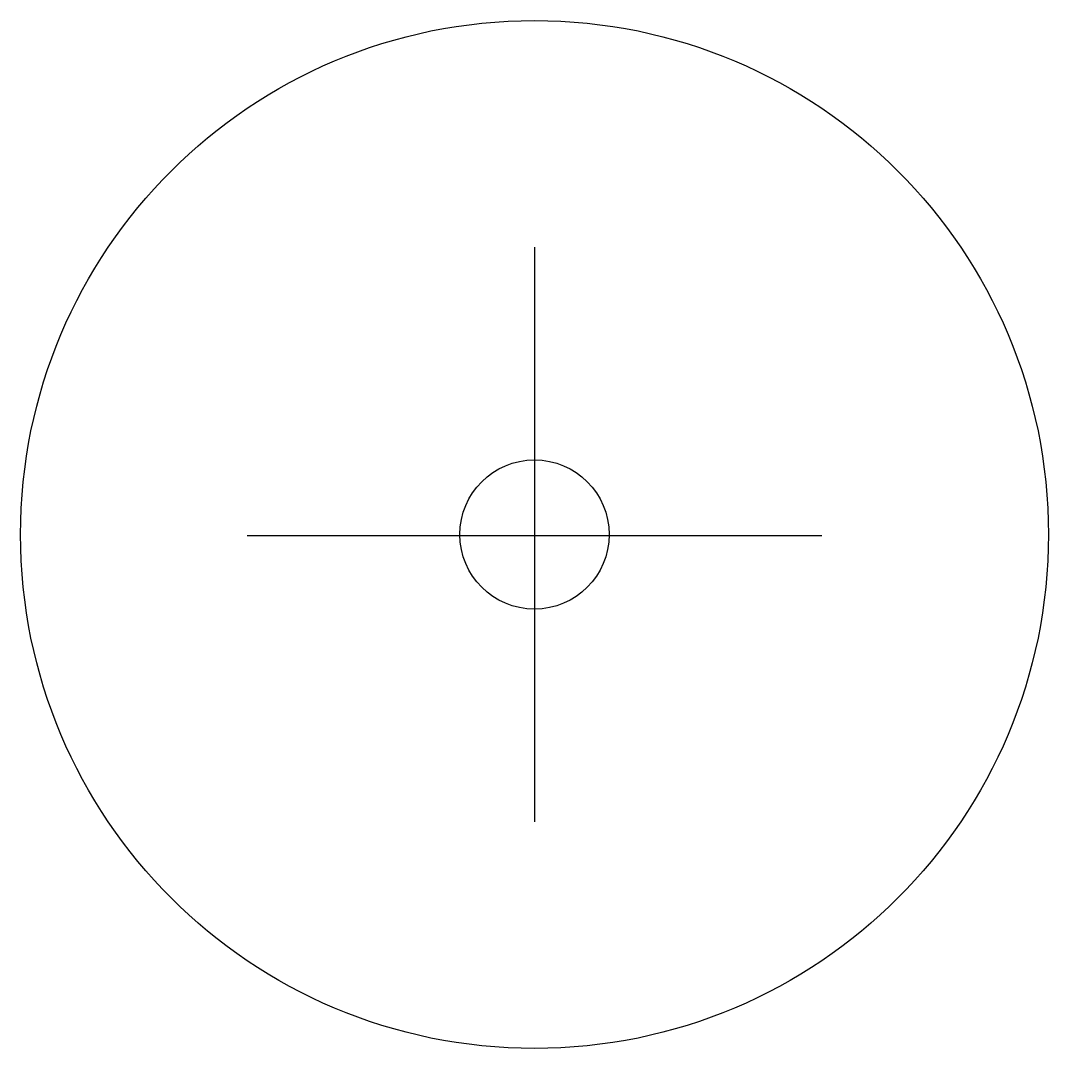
# Model space of a CAD drawing. Header units: millimetres. Extents: x -17.5 to 17.5, y -17.5 to 17.5.
import ezdxf

# ---------------------------------------------------------------- set-up
doc = ezdxf.new("R2010")
doc.units = ezdxf.units.MM
doc.layers.get('0').update_dxf_attribs({"linetype": 'CONTINUOUS'})

msp = doc.modelspace()

# ---------------------------------------------------------------- linework, layer by layer
for p, q in [((0, 9.779), (0, -9.779)), ((-9.779, -0.029), (9.779, -0.029))]:
    msp.add_line(p, q)
for radius in [17.5, 2.54]:
    msp.add_circle((0, 0), radius)

doc.saveas('drawing.dxf')
